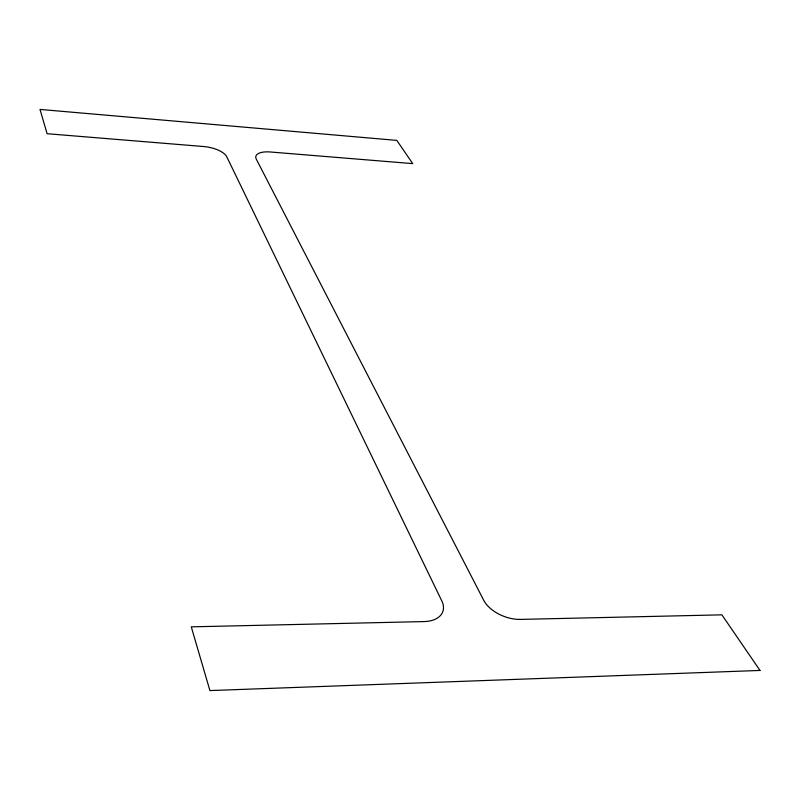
<?xml version="1.0" encoding="UTF-8"?>
<svg xmlns="http://www.w3.org/2000/svg" width="800" height="800" viewBox="0 0 800 800"><rect width="100%" height="100%" fill="white"/><g stroke="black" fill="none" stroke-linecap="round" stroke-linejoin="round"><path stroke-width="1.2" d="M760 670.44L209.91 690.58L191.28 626.85L424.08 621.58A29.72 18.25 18.7 0 0 441.88 601.08L226.77 156.78A19.86 8.16 11.7 0 0 203.72 146.53L47.1 133.71L40 109.42L396.82 140.4L412.74 163.63L270.27 151.98A19.51 7.94 12.7 0 0 256.29 159.14L483.74 600.32A29.3 17.33 21 0 0 520.45 619.4L721.9 614.84L760 670.44"/></g></svg>
